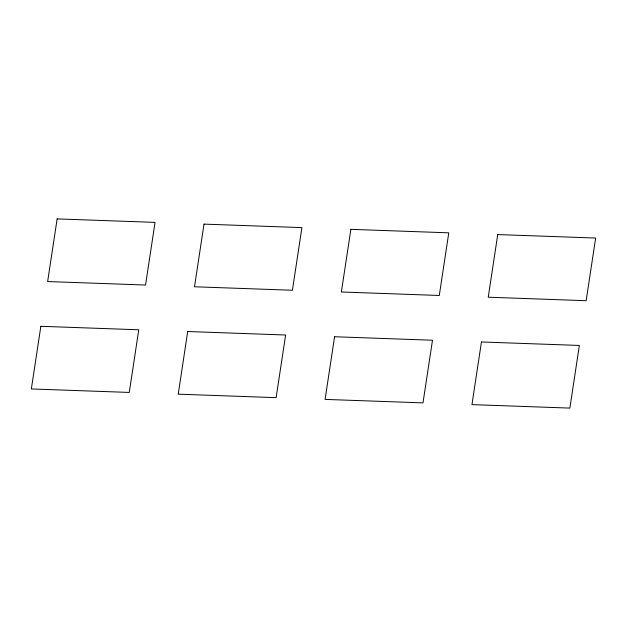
<?xml version="1.0" encoding="UTF-8"?>
<svg xmlns="http://www.w3.org/2000/svg" width="627" height="627" viewBox="0 0 627 627"><rect width="100%" height="100%" fill="white"/><g stroke="black" fill="none" stroke-linecap="round" stroke-linejoin="round"><path stroke-width="0.94" d="M40.849 326.299L31.35 388.952L129.264 392.431L138.763 329.786L40.849 326.299M57.143 218.901L47.636 281.554L145.55 285.034L155.049 222.381L57.143 218.901M187.716 331.526L178.217 394.171L276.123 397.659L285.63 335.006L187.716 331.526M204.01 224.121L194.503 286.774L292.417 290.254L301.916 227.601L204.01 224.121M334.583 336.746L325.084 399.399L422.99 402.879L432.497 340.226L334.583 336.746M350.877 229.341L341.37 291.994L439.284 295.474L448.783 232.829L350.877 229.341M481.45 341.966L471.951 404.619L569.857 408.099L579.364 345.446L481.45 341.966M497.736 234.569L488.237 297.214L586.151 300.701L595.65 238.048L497.736 234.569"/></g></svg>
